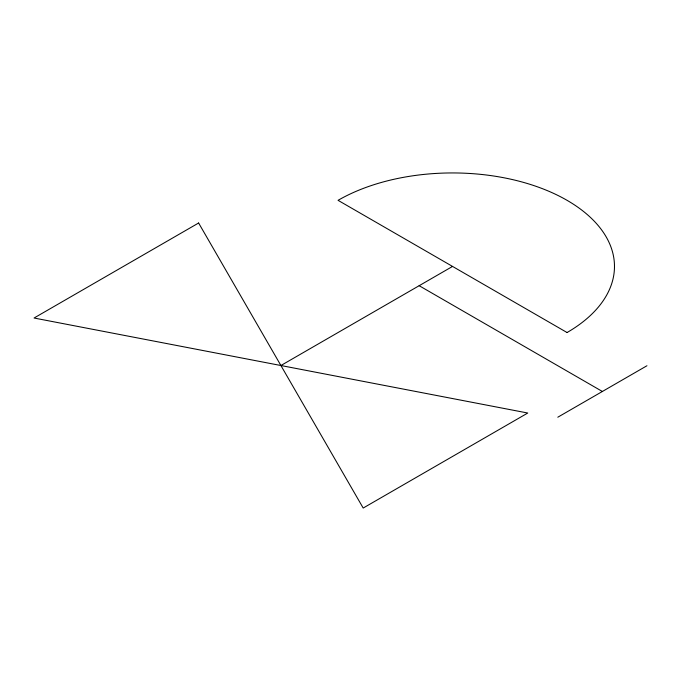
<?xml version="1.0" encoding="UTF-8"?>
<svg xmlns="http://www.w3.org/2000/svg" width="681" height="681" viewBox="0 0 681 681"><rect width="100%" height="100%" fill="white"/><g stroke="black" fill="none" stroke-linecap="round" stroke-linejoin="round"><path stroke-width="1.02" d="M280.912 365.518L452.55 266.424M557.799 417.215L646.95 365.748M419.164 285.705L602.379 391.481M198.622 223.002L34.05 318.018L527.766 413.026L363.194 508.043L198.622 223.002M567.052 332.532L338.048 200.325A161.925 93.484 0 0 1 567.052 200.325A161.925 93.484 0 0 1 567.052 332.532"/></g></svg>
